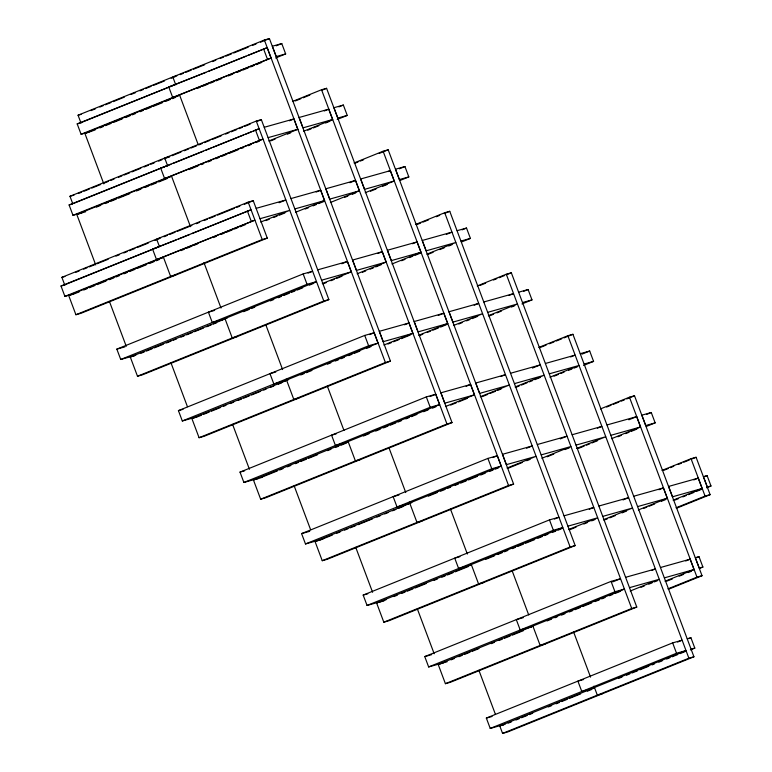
<?xml version="1.0" encoding="UTF-8"?>
<svg xmlns="http://www.w3.org/2000/svg" width="772" height="772" viewBox="0 0 772 772"><rect width="100%" height="100%" fill="white"/><g stroke="black" fill="none" stroke-linecap="round" stroke-linejoin="round"><path stroke-width="1.16" d="M174.501 84.901L80.867 122.7L78.059 115.221L264.362 40.019L269.428 38.6L390.439 361.093L204.136 436.286L199.07 437.705L191.852 418.463L288.622 379.65M90.922 110.647L95.381 108.842M99.839 107.047L103.187 105.696M105.417 104.799L110.985 102.551M113.214 101.643L124.36 97.147M131.047 94.445L135.515 92.65M139.973 90.845L143.312 89.504M145.541 88.597L151.119 86.348M153.348 85.451L164.494 80.954M171.181 78.252L175.64 76.457M180.108 74.652L183.456 73.301M185.685 72.394L191.273 70.146M193.502 69.248L204.667 64.742M212.483 61.586L215.832 60.235M220.3 58.431L223.648 57.08M225.878 56.173L231.465 53.924M233.694 53.017L248.217 47.16M252.676 45.355L256.024 44.004M260.492 42.209L269.428 38.6M91.357 131.365L81.079 134.251L77.19 123.896L267.151 47.671L271.04 58.035L176.286 96.268M205.844 72.423L168.75 86.946L172.638 97.301L179.49 95.371M208.073 71.516L245.978 56.221M248.208 55.323L267.151 47.671M276.202 45.818L281.77 43.57L285.659 53.924L275.623 57.977M81.079 134.251L271.04 58.035M103.815 183.871L84.862 133.353L179.615 95.11M197.111 88.51L200.45 87.159M202.679 86.261L208.257 84.013M210.486 83.115L213.825 81.764M216.054 80.867L221.632 78.609M228.319 75.917L232.777 74.112M237.236 72.317L240.584 70.966M242.813 70.069L248.381 67.811M250.61 66.913L253.959 65.562M256.188 64.665L261.756 62.416M92.157 131.037L95.496 129.686M99.955 127.882L103.303 126.54M105.532 125.633L111.11 123.385M113.339 122.487L122.256 118.888M125.595 117.537L130.053 115.742M132.282 114.835L135.631 113.494M140.089 111.689L143.428 110.338M145.667 109.441L151.235 107.192M153.464 106.295L162.381 102.695M165.729 101.344L170.187 99.54M172.417 98.642L175.755 97.291M292.501 101.46L321.538 89.745L326.595 88.326L452.025 422.583L265.713 497.776L260.656 499.194L253.428 479.952L348.182 441.709L355.409 460.961L360.466 459.533M295.329 100.939L300.916 98.691M303.145 97.793L309.852 95.081M322.127 90.131L326.595 88.326M72.771 203.76L69.962 196.281L256.275 121.079L261.341 119.66L328.862 299.604L142.55 374.796L137.484 376.215L130.265 356.973L227.045 318.16M78.368 193.502L81.716 192.151M83.945 191.253L89.523 189.005M91.752 188.107L100.669 184.508M104.008 183.157L108.466 181.362M110.695 180.455L114.044 179.104M118.502 177.309L121.851 175.958M124.08 175.061L129.648 172.812M131.877 171.905L140.793 168.306M144.142 166.964L148.6 165.16M150.829 164.262L154.168 162.911M158.636 161.116L161.975 159.765M164.204 158.858L169.782 156.61L164.716 158.038L167.669 165.903M172.011 155.712L180.947 152.103M184.296 150.752L188.764 148.948M190.993 148.05L196.58 145.802M198.809 144.895L202.158 143.544M204.397 142.646L209.974 140.388M212.203 139.491L221.139 135.882M225.607 134.077L228.956 132.726M231.185 131.829L236.772 129.571M239.002 128.673L242.36 127.322M244.589 126.415L250.167 124.167M256.873 121.465L261.341 119.66M85.711 211.74L72.983 215.311L69.104 204.956L259.064 128.731L253.486 130.979M73.89 203.306L167.524 165.517M165.43 166.53L170.998 164.282M173.227 163.375L203.325 151.225M205.555 150.328L211.132 148.079M213.361 147.182L243.46 135.032M245.689 134.135L251.257 131.887M289.442 120.75L293.9 118.946L297.789 129.31L268.801 141.006M324.279 110.965L328.737 109.17L332.626 119.525L303.637 131.221M338.898 106.864L343.357 105.06L347.246 115.414L337.21 119.467M72.983 215.311L262.953 139.095L168.2 177.328M95.728 264.931L76.775 214.413L171.529 176.17M189.015 169.57L197.931 165.97M201.28 164.619L203.509 163.722M207.967 161.927L211.306 160.576M215.774 158.771L219.113 157.42M221.342 156.523L226.92 154.275M229.149 153.377L238.065 149.778M241.404 148.427L243.634 147.529M248.092 145.725L251.44 144.374M255.899 142.579L259.247 141.228M96.326 207.147L100.785 205.342M105.243 203.547L108.591 202.196M110.821 201.299L116.389 199.051M118.618 198.153L129.764 193.647M136.461 190.954L140.919 189.15M145.377 187.355L148.716 186.004M150.945 185.097L156.523 182.848M158.752 181.951L167.669 178.351M270.673 140.89L275.131 139.095M287.396 134.145L290.735 132.794M307.738 130.207L311.077 128.856M313.316 127.959L318.884 125.711M325.572 123.009L330.03 121.204M64.684 284.82L61.876 277.341L248.188 202.139L253.245 200.72L267.276 238.104L80.963 313.297L75.907 314.725L68.679 295.473L163.432 257.24M75.859 272.313L79.198 270.962M83.656 269.167L87.004 267.816M89.234 266.919L94.802 264.671M97.031 263.763L108.186 259.267M115.983 256.121L119.332 254.77M123.79 252.965L127.129 251.624M129.358 250.717L134.936 248.468M137.165 247.571L148.311 243.074M154.998 240.372L159.457 238.577M163.925 236.772L167.273 235.421M169.502 234.514L175.09 232.266M177.319 231.368L191.832 225.501M196.3 223.706L199.649 222.355M204.117 220.551L207.465 219.2M209.704 218.293L215.282 216.044M217.521 215.137L234.263 208.382M236.502 207.485L239.851 206.124M244.309 204.329L253.245 200.72M354.087 162.96L383.115 151.235L388.181 149.816L513.612 484.073L327.299 559.266L322.242 560.694L315.015 541.442L411.794 502.63M354.686 163.336L358.034 161.985M360.263 161.087L363.612 159.727M379.245 153.425L388.181 149.816M75.328 293.447L64.896 296.371L61.007 286.016L250.977 209.791L191.89 233.636M65.794 284.366L158.318 247.021M176.286 239.938L152.566 249.067L156.455 259.421L163.403 257.462M178.515 239.04L189.661 234.543M279.126 202.708L285.814 200.006L256.188 208.334M316.192 192.025L320.65 190.23L324.529 200.585L295.551 212.281M64.896 296.371L254.857 220.155L160.113 258.388M180.928 250.63L184.267 249.279M186.496 248.381L192.074 246.133M194.303 245.235L197.642 243.884M213.255 237.583L216.594 236.232M221.053 234.437L224.401 233.086M226.63 232.189L232.198 229.931M234.427 229.033L237.776 227.682M240.005 226.785L245.583 224.536M75.974 293.157L79.313 291.806M83.781 290.002L87.12 288.66M89.349 287.753L94.927 285.505M97.156 284.607L106.073 281.008M109.412 279.657L113.87 277.862M116.099 276.955L119.448 275.614M123.906 273.809L127.255 272.458M129.484 271.561L135.052 269.312M137.281 268.415L146.197 264.815M149.546 263.464L154.004 261.66M156.233 260.762L159.582 259.411M349.909 182.694L355.487 180.445L359.376 190.8L330.387 202.496M260.714 222.066L289.693 210.37L260.067 218.688M265.925 220.599L269.274 219.248M273.732 217.453L277.071 216.102M279.3 215.205L284.878 212.956M388.094 171.558L390.323 170.66L394.212 181.015L365.224 192.71M399.365 168.798L404.943 166.549L408.822 176.913L399.906 180.513M305.22 209.019L308.568 207.668M313.027 205.863L316.366 204.522M318.595 203.615L324.172 201.367M344.515 197.429L347.863 196.088M352.322 194.283L355.66 192.932M370.435 191.253L376.012 188.995M382.7 186.303L387.158 184.498M75.907 314.725L262.21 239.532L267.276 238.104M415.674 224.449L444.701 212.734L449.758 211.306L575.188 545.563L388.885 620.765L383.819 622.184L376.601 602.932L471.354 564.699M417.382 224.382L420.73 223.021M422.969 222.124L428.547 219.875M436.363 216.72L439.712 215.369M444.18 213.564L449.758 211.306M135.785 355.245L120.731 359.482L116.842 349.127L303.155 273.925L312.554 271.29L308.096 273.085M341.822 263.754L347.39 261.505L351.279 271.86L322.3 283.556M377.769 253.515L382.227 251.72L386.116 262.075L357.137 273.77M120.731 359.482L307.034 284.289L316.443 281.645L221.689 319.888M243.624 311.676L249.192 309.427M251.431 308.52L254.77 307.169M270.374 300.877L273.722 299.526M278.181 297.722L281.519 296.38M283.749 295.473L289.326 293.225M291.555 292.327L294.904 290.976M297.133 290.079L302.701 287.831M309.389 285.129L313.847 283.334M140.9 353.296L144.248 351.945M146.477 351.048L152.045 348.799M154.275 347.902L163.191 344.302M166.54 342.951L170.998 341.147M173.227 340.249L176.576 338.898M181.034 337.103L184.373 335.752M186.602 334.855L192.18 332.607M194.409 331.699L203.325 328.1M206.674 326.749L211.132 324.954M213.361 324.057L216.7 322.706M412.605 243.73L417.063 241.935L420.952 252.29L391.973 263.985M323.053 283.893L326.392 282.542M330.85 280.747L334.199 279.396M336.428 278.489L341.996 276.241M446.332 234.398L451.909 232.15L422.274 240.468L426.163 250.823L455.789 242.505L426.81 254.2M462.061 229.844L466.52 228.049L470.409 238.403L461.492 242.003M362.348 272.313L365.687 270.962M370.145 269.158L373.494 267.807M375.723 266.909L381.291 264.661M401.643 260.724L404.982 259.373M409.44 257.578L412.788 256.227M415.018 255.329L420.595 253.081M427.563 254.538L433.131 252.29M439.818 249.588L444.286 247.793M448.744 245.988L452.083 244.647M137.484 376.215L323.796 301.022L328.862 299.604M477.25 285.939L506.287 274.224L511.344 272.805L636.775 607.062L450.462 682.255L445.405 683.674L438.178 664.431L532.931 626.188L540.159 645.431L545.215 644.012M480.078 285.418L485.665 283.17M493.482 280.014L496.83 278.663M499.059 277.756L504.647 275.507M506.876 274.6L511.344 272.805M197.371 416.745L182.308 420.972L178.429 410.617L364.731 335.424L374.14 332.78L378.029 343.135L283.276 381.378M369.682 334.575L374.14 332.78M404.518 324.79L408.977 322.995L412.866 333.35L383.877 345.045M438.245 315.458L443.813 313.21L447.702 323.565L418.713 335.26M182.308 420.972L368.62 345.779L378.029 343.135M300.752 374.96L304.091 373.619M306.32 372.712L311.898 370.463M327.502 364.162L330.841 362.821M335.309 361.016L338.647 359.665M340.877 358.768L344.225 357.417M348.683 355.622L352.022 354.271M354.252 353.373L359.829 351.115M366.517 348.423L370.975 346.618M198.028 416.59L201.367 415.24M203.596 414.342L209.173 412.094M211.403 411.187L220.319 407.587M223.668 406.246L225.897 405.339M230.355 403.544L233.694 402.193M238.152 400.388L241.501 399.047M243.73 398.14L249.298 395.891M251.537 394.994L260.453 391.394M263.792 390.043L266.022 389.146M270.48 387.341L273.828 386M278.287 384.195L281.626 382.844M474.191 305.229L478.65 303.425L449.024 311.743L452.913 322.107L482.539 313.779L453.56 325.475M387.978 344.032L391.317 342.681M393.546 341.784L399.124 339.535M401.353 338.638L410.27 335.038M509.028 295.444L513.486 293.64L483.861 301.958M523.648 291.333L528.106 289.539L531.995 299.893L521.959 303.946M419.466 335.598L422.815 334.247M427.273 332.452L430.622 331.101M432.851 330.204L438.419 327.955M440.648 327.048L446.226 324.8M458.761 324.018L462.11 322.667M466.568 320.863L469.916 319.521M472.146 318.614L477.714 316.366M488.396 315.7L517.375 303.994L487.75 312.322M489.139 316.028L493.607 314.233M496.946 312.882L501.404 311.087M511.44 307.034L514.779 305.683M199.07 437.705L385.382 362.512L390.439 361.093M538.837 347.429L567.864 335.714L572.93 334.295L693.941 656.779L507.638 731.981L502.572 733.4L499.764 725.921L594.517 687.678M539.435 347.815L546.132 345.113M549.481 343.752L553.949 341.957M556.178 341.05L561.765 338.802M563.994 337.895L572.93 334.295M262.432 477.26L243.894 482.461L240.005 472.107L426.318 396.914L435.726 394.27L439.606 404.625L344.862 442.867M430.149 396.518L435.726 394.27M466.105 386.289L470.563 384.485L474.442 394.839L445.463 406.545M500.941 376.504L505.399 374.7L475.774 383.018L479.653 393.382L509.288 385.054L480.3 396.76M243.894 482.461L430.207 407.269L439.606 404.625M363.448 436.006L369.016 433.758M375.703 431.056L380.162 429.261M383.51 427.91L387.969 426.105M390.198 425.208L395.775 422.959M398.005 422.062L401.343 420.711M405.802 418.906L409.15 417.555M411.38 416.658L416.948 414.41M423.645 411.708L428.103 409.913M432.561 408.108L435.9 406.767M260.724 477.627L277.447 470.881M279.676 469.984L283.015 468.633M287.473 466.838L290.822 465.487M295.28 463.683L298.629 462.332M300.858 461.434L306.426 459.186M308.655 458.288L317.572 454.689M327.608 450.636L330.947 449.285M335.415 447.49L338.754 446.139M340.983 445.241L346.56 442.993M532.429 368.07L540.236 364.915L510.61 373.243M450.674 405.078L456.252 402.83M458.481 401.923L467.398 398.333M570.614 356.934L575.072 355.13L545.447 363.458M581.885 354.174L589.692 351.028L593.572 361.383L583.545 365.436M482.172 396.644L487.74 394.395M489.969 393.488L495.547 391.24M497.776 390.342L501.115 388.992M515.136 386.975L544.125 375.279L514.499 383.597M515.889 387.312L519.238 385.961M521.467 385.054L527.035 382.806M529.264 381.908L532.612 380.557M534.842 379.66L540.41 377.411M549.973 377.19L578.961 365.494L549.336 373.812M554.074 376.176L558.532 374.372M560.761 373.474L564.1 372.123M568.559 370.328L571.907 368.977M574.136 368.08L577.485 366.729M260.656 499.194L446.959 424.002L452.025 422.583M600.423 408.919L629.45 397.204L634.516 395.785L702.038 575.719L668.533 589.239M606.599 407.047L611.067 405.252M613.296 404.345L618.883 402.096M621.113 401.189L624.461 399.838M626.7 398.941L634.516 395.785M322.86 539.078L305.48 543.951L301.591 533.597L487.904 458.404L497.303 455.76L501.192 466.114L406.439 504.357M492.845 457.564L497.303 455.76M526.572 448.223L532.14 445.975L502.514 454.303L506.403 464.657L536.029 456.339L507.05 468.035M560.289 438.892L566.986 436.19L537.351 444.518M305.48 543.951L491.783 468.758L501.192 466.114M428.373 496.145L437.29 492.546M440.638 491.204L445.097 489.4M447.326 488.502L450.665 487.151M455.123 485.347L458.471 484.005M460.701 483.098L466.278 480.85M468.507 479.952L477.424 476.353M480.763 475.002L485.221 473.207M489.68 471.402L493.028 470.052M495.257 469.154L498.596 467.803M320.081 540.024L332.336 535.073M336.795 533.278L340.143 531.927M344.601 530.123L347.95 528.772M350.179 527.874L355.747 525.626M357.976 524.728L372.471 518.88M376.929 517.076L380.268 515.725M384.736 513.93L388.075 512.579M392.533 510.784L395.882 509.433M398.111 508.526L403.679 506.278M597.364 428.209L601.822 426.414L572.187 434.732M507.802 468.372L522.287 462.515M526.745 460.72L530.094 459.369M628.852 419.775L636.659 416.629L640.538 426.984L611.559 438.679M646.811 414.323L651.269 412.518L655.158 422.873L646.241 426.472M541.886 458.25L570.865 446.554L541.24 454.872M547.097 456.783L553.785 454.081M564.93 449.584L569.389 447.789M576.723 448.464L605.702 436.769L576.076 445.087M578.585 448.349L584.163 446.1M586.392 445.203L589.731 443.852M591.96 442.954L597.538 440.706M617.88 436.769L621.228 435.418M625.687 433.613L629.035 432.272M631.264 431.365L636.832 429.116M322.242 560.694L508.545 485.492L513.612 484.073M662 470.418L691.037 458.693L696.093 457.275L710.124 494.659L676.629 508.179M663.717 470.341L668.185 468.546M670.414 467.639L673.763 466.288M678.231 464.483L681.579 463.132M683.818 462.235L689.396 459.977M691.625 459.079L696.093 457.275M384.446 600.568L367.057 605.451L363.178 595.087L549.481 519.894L558.889 517.25L554.431 519.054M589.268 509.269L593.726 507.474L564.1 515.793M622.994 499.938L628.562 497.689L598.937 506.007M367.057 605.451L553.37 530.248L562.778 527.614L468.025 565.857M485.501 559.439L494.418 555.84M497.757 554.489L502.215 552.694M504.444 551.787L507.793 550.446M512.251 548.641L515.599 547.29M517.829 546.393L523.397 544.144M525.626 543.247L534.542 539.647M537.891 538.296L542.349 536.492M544.578 535.594L547.917 534.243M552.385 532.448L555.724 531.097M557.953 530.2L561.302 528.849M382.777 601.07L386.116 599.719M393.923 596.563L397.271 595.212M401.729 593.417L405.068 592.066M407.298 591.169L412.875 588.92M415.104 588.013L426.25 583.516M434.057 580.37L437.396 579.019M441.854 577.224L445.203 575.873M447.432 574.966L453 572.718M455.229 571.82L468.614 566.426M658.941 489.699L663.399 487.904L667.288 498.258L638.309 509.954M568.626 529.524L597.615 517.829L567.989 526.147M569.379 529.862L576.066 527.16M583.873 524.014L587.222 522.663M591.68 520.859L595.019 519.508M693.777 479.914L698.235 478.119L702.124 488.473L673.145 500.169M704.875 476.527L707.104 475.629L710.993 485.984L706.534 487.779M603.472 519.739L632.451 508.044L602.826 516.362M604.215 520.077L607.564 518.726M609.793 517.829L615.371 515.58M622.058 512.878L626.517 511.074M643.52 508.487L646.859 507.146M649.088 506.239L654.666 503.991M661.353 501.298L665.811 499.494M675.008 500.053L678.356 498.712M682.815 496.907L686.154 495.556M688.383 494.659L693.96 492.411M696.19 491.513L701.758 489.265M383.819 622.184L570.132 546.991L575.188 545.563M676.031 507.802L705.068 496.087L710.124 494.659M447.162 661.739L428.643 666.94L424.754 656.586L611.067 581.384L620.476 578.749L612.669 581.895M651.964 570.315L655.312 568.964L625.687 577.282M685.69 560.974L690.149 559.179L694.038 569.533L665.049 581.229M696.788 557.587L699.017 556.689L702.896 567.044L699.557 568.395M428.643 666.94L614.956 591.748L624.355 589.104L529.611 627.346M451.051 659.857L454.39 658.506M458.848 656.711L462.196 655.36M464.426 654.463L469.994 652.205M472.223 651.307L478.92 648.605M491.175 643.665L494.524 642.314M498.982 640.509L502.321 639.158M504.55 638.261L510.128 636.012M512.357 635.115L523.503 630.618M547.078 620.929L551.536 619.134M554.885 617.783L557.114 616.886M561.572 615.081L564.921 613.73M569.379 611.935L572.718 610.584M574.947 609.687L580.525 607.439M582.754 606.531L591.67 602.932M595.009 601.591L599.477 599.786M601.706 598.889L605.045 597.538M609.504 595.733L612.852 594.392M615.081 593.485L620.649 591.236M630.213 591.014L659.201 579.318L629.566 587.637M641.001 587.299L644.34 585.958M648.798 584.153L652.147 582.802M654.376 581.905L657.715 580.554M666.921 581.113L672.489 578.865M679.177 576.173L683.635 574.368M688.093 572.573L691.442 571.222M667.944 588.862L696.971 577.147L702.038 575.719M445.405 683.674L631.718 608.481L636.775 607.062M505.071 724.261L490.23 728.43L486.341 718.076L672.653 642.883L682.052 640.239L677.594 642.034M688.692 638.647L690.921 637.749L694.81 648.104L690.351 649.908M490.23 728.43L676.533 653.237L685.941 650.593L591.188 688.836M618.7 678.376L622.039 677.025M626.497 675.23L629.846 673.879M632.075 672.972L637.643 670.723M639.872 669.826L648.798 666.226M652.137 664.875L654.366 663.978M658.825 662.173L662.173 660.832M666.632 659.027L669.971 657.676M672.2 656.779L677.777 654.531M680.007 653.633L685.584 651.385M508.169 723.152L511.518 721.801M515.976 719.996L519.315 718.645M521.544 717.748L527.122 715.499M529.351 714.602L532.699 713.251M548.303 706.949L551.642 705.598M556.101 703.803L559.449 702.452M561.678 701.555L567.256 699.307M569.485 698.409L580.631 693.903M587.318 691.21L591.777 689.406M502.572 733.4L688.885 658.207L693.941 656.779M281.77 43.57L272.362 46.214L276.251 56.568L285.659 53.924M173.816 76.689L176.856 75.839M78.059 115.221L81.099 114.362M77.19 123.896L81.755 122.613M84.862 133.353L88.915 132.224M264.275 127.274L293.9 118.946M328.737 109.17L299.111 117.489L303 127.843L332.626 119.525M343.357 105.06L333.948 107.704L337.837 118.058L347.246 115.414M268.164 137.628L297.789 129.31M164.311 166.974L160.653 168.006L164.542 178.361L170.332 176.73M69.962 196.281L74.016 195.142M69.104 204.956L72.568 203.982M76.775 214.413L81.832 212.995M291.025 198.549L320.65 190.23M355.487 180.445L325.861 188.764L329.74 199.118L359.376 190.8M390.323 170.66L360.698 178.979L364.577 189.333L394.212 181.015M404.943 166.549L395.534 169.193L399.423 179.548L408.822 176.913M157.642 238.809L160.672 237.959M294.904 208.903L324.529 200.585M61.876 277.341L64.916 276.482M61.007 286.016L65.649 284.714M68.679 295.473L73.745 294.055M175.717 275.064L170.66 276.482L163.23 256.69M317.765 269.824L347.39 261.505M382.227 251.72L352.601 260.039L356.49 270.393L386.116 262.075M417.063 241.935L387.438 250.253L391.327 260.608L420.952 252.29M457.12 230.683L466.52 228.049M321.654 280.178L351.279 271.86M461 241.047L470.409 238.403M214.674 310.412L208.401 312.168L212.281 322.522L223.87 319.27M116.842 349.127L124.948 346.85M130.265 356.973L134.318 355.834M237.303 336.553L232.237 337.972L225.019 318.73M408.977 322.995L379.351 331.313L383.24 341.668L412.866 333.35M443.813 313.21L414.188 321.528L418.077 331.883L447.702 323.565M518.697 292.183L528.106 289.539M522.586 302.537L531.995 299.893M275.778 372.036L269.978 373.658L273.867 384.022L285.457 380.76M178.429 410.617L183.06 409.314M191.852 418.463L196.908 417.044M298.88 398.043L293.823 399.462L286.209 379.168M470.563 384.485L440.937 392.803L444.817 403.167L474.442 394.839M580.283 353.673L589.692 351.028M584.172 364.027L593.572 361.383M336.196 433.854L331.564 435.157L335.453 445.512L347.043 442.26M240.005 472.107L244.647 470.804M253.428 479.952L258.495 478.534M607.033 424.947L636.659 416.629M651.269 412.518L641.87 415.162L645.749 425.517L655.158 422.873M610.913 435.302L640.538 426.984M398.941 495.016L393.151 496.647L397.04 507.001L408.62 503.749M301.591 533.597L309.697 531.319M315.015 541.442L319.068 540.303M422.052 521.023L416.986 522.451L409.363 502.118M633.773 496.222L663.399 487.904M698.235 478.119L668.61 486.437L672.499 496.792L702.124 488.473M707.104 475.629L703.446 476.652L707.335 487.007L710.993 485.984M637.662 506.577L667.288 498.258M459.958 556.67L454.727 558.137L458.616 568.491L470.206 565.239M363.178 595.087L367.81 593.793M376.601 602.932L381.657 601.513M483.639 582.522L478.572 583.941L470.949 563.618M660.523 567.497L690.149 559.179M699.017 556.689L695.36 557.712L699.249 568.067L702.896 567.044M664.412 577.852L694.038 569.533M523.262 617.677L516.314 619.626L520.203 629.991L531.773 626.739M424.754 656.586L431.702 654.637M438.178 664.431L443.244 663.003M687.263 638.772L690.921 637.749M691.152 649.127L694.81 648.104M583.613 679.514L577.9 681.126L581.789 691.48L593.205 688.267M486.341 718.076L492.053 716.474M602.382 693.738L597.325 695.157L593.938 686.134M499.764 725.921L503.817 724.783M691.037 458.693L705.068 496.087M629.45 397.204L696.971 577.147M567.864 335.714L688.885 658.207M672.653 642.883L676.533 653.237M506.287 274.224L631.718 608.481M611.067 581.384L614.956 591.748M444.701 212.734L570.132 546.991M549.481 519.894L553.37 530.248M573.625 632.017L590.551 677.121M383.115 151.235L508.545 485.492M487.904 458.404L491.783 468.758M512.087 570.624L528.714 614.946M321.538 89.745L446.959 424.002M426.318 396.914L430.207 407.269M450.501 509.134L467.349 554.035M264.362 40.019L385.382 362.512M263.503 48.704L267.382 59.058M364.731 335.424L368.62 345.779M478.92 670.357L495.344 714.139M388.914 447.644L405.763 492.546M256.275 121.079L323.796 301.022M255.407 129.764L259.296 140.118M303.155 273.925L307.034 284.289M417.334 608.867L434.182 653.768M327.338 386.154L343.965 430.467M248.188 202.139L262.21 239.532M247.32 210.824L251.199 221.178M355.747 547.377L372.596 592.278M172.812 76.978L175.775 84.872M179.577 95.014L198.192 144.634M265.751 324.655L282.6 369.556M294.171 485.887L310.595 529.66M171.471 176.026L190.481 226.688M203.962 262.625L221.014 308.067M232.584 424.388L249.433 469.289M156.629 239.098L159.514 246.789M170.998 362.898L187.432 406.68M109.412 301.408L126.261 346.31"/></g></svg>
